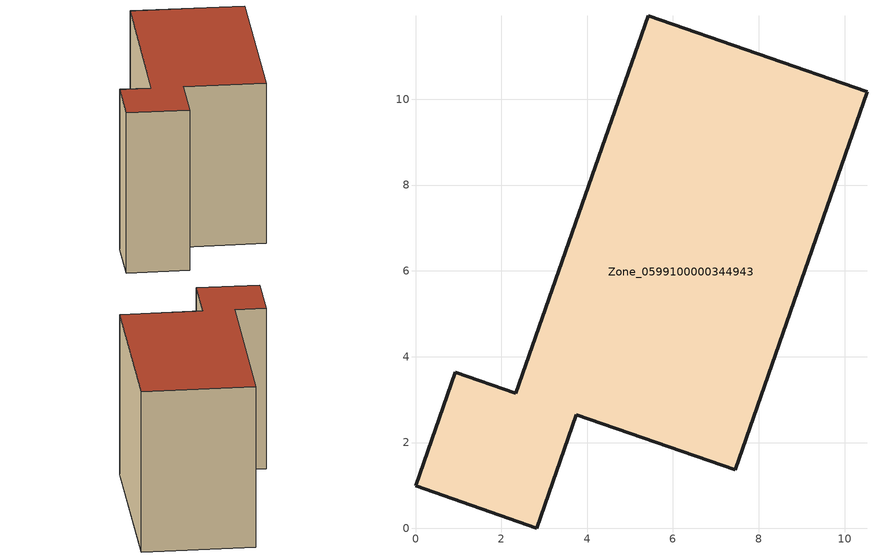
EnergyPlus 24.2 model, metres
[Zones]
Zone_0599100000344943
 floor ground (C_G): 2.83,0 0,0.99 0.92,3.64 2.33,3.15 5.42,11.95 10.52,10.18 7.45,1.37 3.75,2.65 z0
 wall outside (C_F): 2.33,3.15 0.92,3.64 0,0.99 2.83,0 3.75,2.65 7.45,1.37 10.52,10.18 5.42,11.95 2.33,3.15 z0:8.14
 roof outside (C_R): 10.52,10.18 5.42,11.95 2.33,3.15 0.92,3.64 0,0.99 2.83,0 3.75,2.65 7.45,1.37 z8.14
[BUILDING]
Pand.0599100000344943: North Axis=0; Terrain=City; Loads Convergence Tolerance Value=0.04; Temperature Convergence Tolerance Value=0.4; Solar Distribution=FullExterior; Maximum Number of Warmup Days=25; Minimum Number of Warmup Days=1
[Site:Location]
Rotterdam.The.Hague.AP_ZH_NLD Design_Conditions: Latitude=51.96; Longitude=4.45; Time Zone=1; Elevation=-4.5
[SITE:GROUNDTEMPERATURE:BUILDINGSURFACE]
18, 18, 18, 18, 18, 18, 18, 18, 18, 18, 18, 18
[MATERIAL] Thermal Absorptance=0.9; Solar Absorptance=0.7; Visible Absorptance=0.7
Name | Roughness | Thickness | Conductivity | Density | Specific Heat
G.TI.1992-2005 | MediumSmooth | 0.15 | 0.06 | 540 | 1210
F.TI.1992-2005 | Rough | 0.3 | 0.12 | 1920 | 840
R.TI.1992-2005 | MediumRough | 0.2 | 0.08 | 1500 | 1000
[CONSTRUCTION]
C_G: G.TI.1992-2005
C_F: F.TI.1992-2005
C_R: R.TI.1992-2005
[ZONE]
Zone_0599100000344943: Type=1; Multiplier=1; Ceiling Height=Autocalculate; Volume=Autocalculate; Floor Area=autocalculate; Part of Total Floor Area=Yes
[ZONEINFILTRATION:DESIGNFLOWRATE]
Infil_Zone_0599100000344943: Zone or ZoneList or Space or SpaceList=Zone_0599100000344943; Schedule=AlwaysOn; Design Flow Rate Calculation Method=Flow/Area; Flow Rate per Floor Area=0.0015; Constant Term Coefficient=1; Temperature Term Coefficient=0; Velocity Term Coefficient=0; Velocity Squared Term Coefficient=0
[HVACTEMPLATE:ZONE:IDEALLOADSAIRSYSTEM]
Zone_0599100000344943: Maximum Heating Supply Air Temperature=50; Minimum Cooling Supply Air Temperature=13; Maximum Heating Supply Air Humidity Ratio=0.0156; Minimum Cooling Supply Air Humidity Ratio=0.0077; Heating Limit=NoLimit; Cooling Limit=NoLimit; Dehumidification Control Type=ConstantSensibleHeatRatio; Cooling Sensible Heat Ratio=0.7; Dehumidification Setpoint=60; Humidification Control Type=None; Humidification Setpoint=30; Outdoor Air Method=None; Outdoor Air Flow Rate per Person=0.00944; Outdoor Air Flow Rate per Zone Floor Area=0; Outdoor Air Flow Rate per Zone=0; Demand Controlled Ventilation Type=None; Outdoor Air Economizer Type=NoEconomizer; Heat Recovery Type=None; Sensible Heat Recovery Effectiveness=0.7; Latent Heat Recovery Effectiveness=0.65
[ZONECONTROL:THERMOSTAT]
ThermostatControl_Zone_0599100000344943: Zone or ZoneList=Zone_0599100000344943; Control Type Schedule=DualSetpointControlType; Control 1=Thermostat_Zone_0599100000344943; Temperature Difference Between Cutout And Setpoint=0
[THERMOSTATSETPOINT:DUALSETPOINT]
Thermostat_Zone_0599100000344943: Heating Setpoint Temperature Schedule=HeatingSetpoint_Zone_0599100000344943; Cooling Setpoint Temperature Schedule=CoolingSetpoint_Zone_0599100000344943
[SCHEDULE:COMPACT]
HeatingSetpoint_Zone_0599100000344943: Through: 12/31, For: AllDays, Until: 24:00, 21
CoolingSetpoint_Zone_0599100000344943: Through: 12/31, For: AllDays, Until: 24:00, 24
DualSetpointControlType: Through: 12/31, For: AllDays, Until: 24:00, 4
AlwaysOn: Through: 12/31, For: AllDays, Until: 24:00, 1
